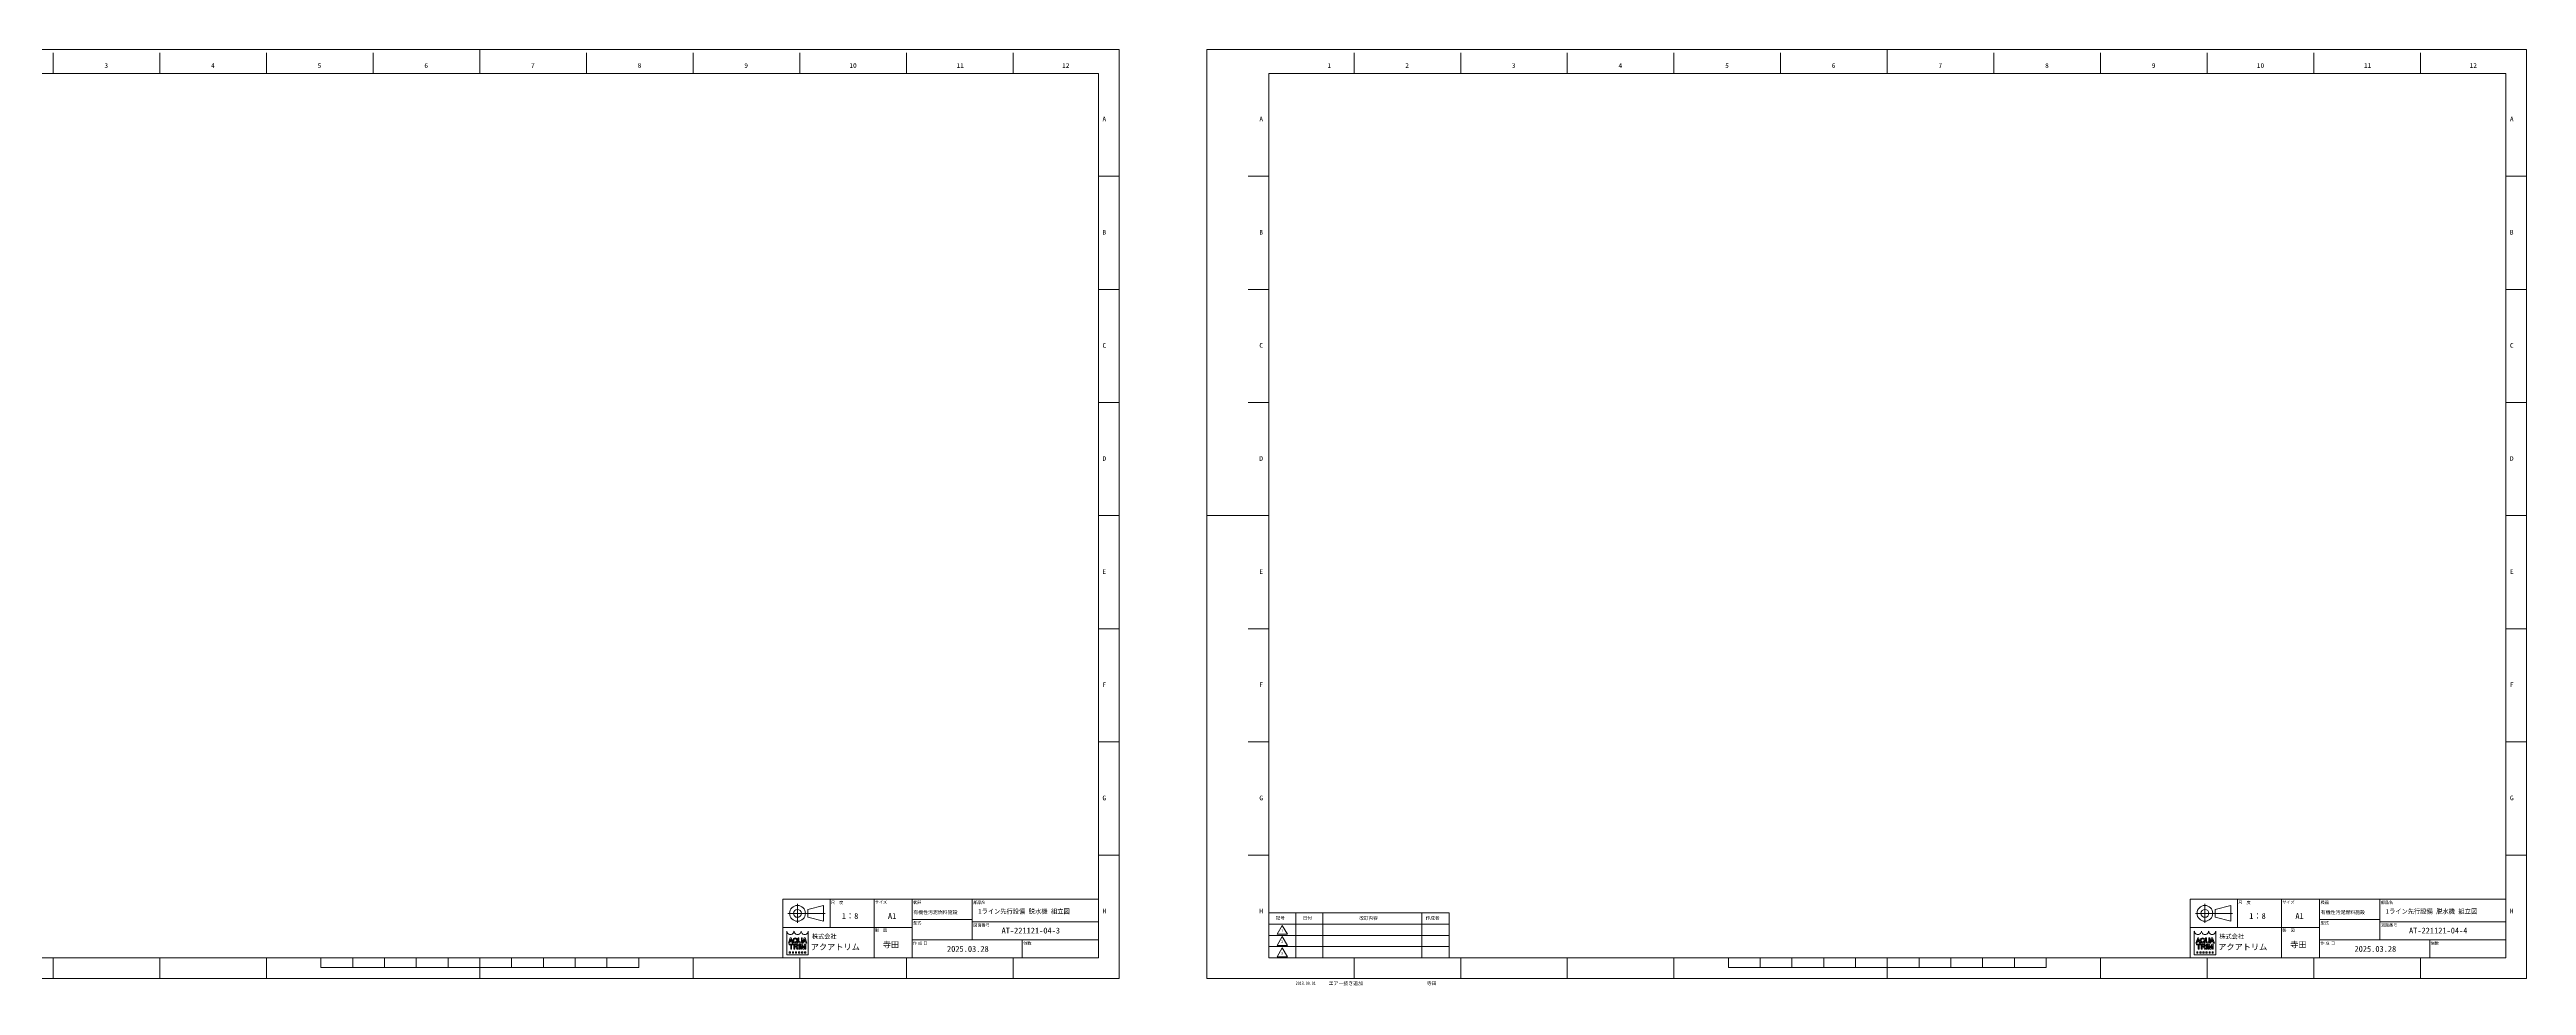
# Model space of a CAD drawing. Units: millimetres at full size. Extents: x -32787 to 32787, y -11878 to 14562.
# Drawn here: x -11922 to 514, y -11446 to -6748 of the extents above; entities that cross this region are included whole.
import ezdxf
from ezdxf.enums import TextEntityAlignment as Align

# ---------------------------------------------------------------- set-up
doc = ezdxf.new("R2010")
doc.units = ezdxf.units.MM
doc.header["$LTSCALE"] = 9.6
doc.layers.add('0-0_90_FRAME', color=2, linetype='Continuous', lineweight=9)
doc.layers.add('0-1_91_BLANK', color=6, linetype='Continuous', lineweight=9)
doc.styles.add('ＭＳ ゴシック', font='')
doc.styles.add('ＭＳ Ｐゴシック', font='')
doc.styles.get('ＭＳ ゴシック').set_extended_font_data('MS Gothic')
doc.styles.get('ＭＳ Ｐゴシック').set_extended_font_data('MS PGothic')

msp = doc.modelspace()

# ---------------------------------------------------------------- linework, layer by layer
at = {"layer": '0-0_90_FRAME'}
for p, q in [((-11903.309, -6867.348), (-11903.309, -6763.653)), ((-11367.842, -6867.348), (-11367.842, -6763.653)), ((-10832.375, -6867.348), (-10832.375, -6763.653)), ((-10296.907, -6867.348), (-10296.907, -6763.653)), ((-9225.973, -6867.348), (-9225.973, -6763.653)), ((-8690.506, -6867.348), (-8690.506, -6763.653)), ((-8155.038, -6867.348), (-8155.038, -6763.653)), ((-7619.571, -6867.348), (-7619.571, -6763.653)), ((-7084.104, -6867.348), (-7084.104, -6763.653)), ((-5372.123, -6867.348), (-5372.123, -6763.653)), ((-4836.655, -6867.348), (-4836.655, -6763.653)), ((-4301.188, -6867.348), (-4301.188, -6763.653)), ((-3765.721, -6867.348), (-3765.721, -6763.653)), ((-3230.254, -6867.348), (-3230.254, -6763.653)), ((-2159.319, -6867.348), (-2159.319, -6763.653)), ((-1623.852, -6867.348), (-1623.852, -6763.653)), ((-1088.385, -6867.348), (-1088.385, -6763.653)), ((-552.917, -6867.348), (-552.917, -6763.653)), ((-17.45, -6867.348), (-17.45, -6763.653)), ((-6552.173, -7383.63), (-6655.868, -7383.63)), ((-5800.359, -7383.63), (-5904.054, -7383.63)), ((514.481, -7383.63), (410.786, -7383.63)), ((-6552.173, -7951.608), (-6655.868, -7951.608)), ((-5800.359, -7951.608), (-5904.054, -7951.608)), ((514.481, -7951.608), (410.786, -7951.608)), ((-6552.173, -8519.586), (-6655.868, -8519.586)), ((-5800.359, -8519.586), (-5904.054, -8519.586)), ((514.481, -8519.586), (410.786, -8519.586)), ((-6552.173, -9655.541), (-6655.868, -9655.541)), ((-5800.359, -9655.541), (-5904.054, -9655.541)), ((514.481, -9655.541), (410.786, -9655.541)), ((-6552.173, -10223.519), (-6655.868, -10223.519)), ((-5800.359, -10223.519), (-5904.054, -10223.519)), ((514.481, -10223.519), (410.786, -10223.519)), ((-6552.173, -10791.497), (-6655.868, -10791.497)), ((-5800.359, -10791.497), (-5904.054, -10791.497)), ((514.481, -10791.497), (410.786, -10791.497)), ((-11903.309, -11411.011), (-11903.309, -11307.779)), ((-11367.842, -11411.011), (-11367.842, -11307.779)), ((-10832.375, -11411.011), (-10832.375, -11307.779)), ((-8690.506, -11411.011), (-8690.506, -11307.779)), ((-8212.109, -11233.231), (-8212.109, -11233.109)), ((-8212.109, -11233.231), (-8207.511, -11233.231)), ((-8208.786, -11238.355), (-8187.781, -11238.355)), ((-8208.786, -11238.355), (-8208.786, -11241.941)), ((-8208.786, -11241.941), (-8201.101, -11241.941)), ((-8207.511, -11233.231), (-8200.326, -11213.055)), ((-8207.503, -11277.386), (-8207.503, -11283.534)), ((-8205.003, -11226.478), (-8203.617, -11222.585)), ((-8205.003, -11226.478), (-8195.546, -11226.478)), ((-8203.617, -11222.585), (-8196.932, -11222.585)), ((-8202.45, -11207.616), (-8198.202, -11207.616)), ((-8200.589, -11263.971), (-8200.589, -11242.453)), ((-8200.589, -11263.971), (-8195.978, -11263.971)), ((-8196.932, -11222.585), (-8200.326, -11213.055)), ((-8188.543, -11233.109), (-8198.202, -11207.616)), ((-8195.978, -11263.971), (-8195.978, -11242.453)), ((-8195.465, -11241.941), (-8187.781, -11241.941)), ((-8192.133, -11277.386), (-8192.133, -11283.534)), ((-8189.635, -11218.887), (-8189.635, -11221.96)), ((-8188.543, -11233.231), (-8188.543, -11233.109)), ((-8187.781, -11238.355), (-8187.781, -11241.941)), ((-8185.365, -11219.188), (-8185.365, -11221.647)), ((-8184.861, -11238.355), (-8184.861, -11263.971)), ((-8184.861, -11238.355), (-8173.077, -11238.355)), ((-8180.25, -11241.941), (-8172.462, -11241.941)), ((-8180.096, -11251.832), (-8180.096, -11248.245)), ((-8180.096, -11248.245), (-8172.462, -11248.245)), ((-8180.096, -11251.832), (-8175.065, -11251.832)), ((-8176.859, -11226.44), (-8174.589, -11224.03)), ((-8176.859, -11226.44), (-8174.767, -11228.476)), ((-8176.764, -11277.386), (-8176.764, -11283.534)), ((-8174.589, -11224.03), (-8165.101, -11231.849)), ((-8173.164, -11253.116), (-8169.264, -11263.971)), ((-8171.855, -11226.163), (-8168.553, -11228.883)), ((-8171.628, -11231.531), (-8168.066, -11234.998)), ((-8170.338, -11219.188), (-8170.338, -11221.647)), ((-8169.264, -11263.971), (-8164.295, -11263.971)), ((-8168.709, -11252.956), (-8164.295, -11263.766)), ((-8168.066, -11234.998), (-8165.101, -11231.849)), ((-8166.069, -11218.887), (-8166.069, -11221.96)), ((-8164.295, -11263.766), (-8164.295, -11263.971)), ((-8163.7, -11222.887), (-8163.7, -11207.616)), ((-8159.089, -11207.616), (-8163.7, -11207.616)), ((-8161.394, -11277.386), (-8161.394, -11283.534)), ((-8160.41, -11238.355), (-8154.774, -11238.355)), ((-8160.41, -11238.355), (-8160.41, -11241.941)), ((-8160.41, -11263.971), (-8160.41, -11260.384)), ((-8159.898, -11259.872), (-8159.898, -11242.453)), ((-8159.089, -11221.96), (-8159.089, -11207.616)), ((-8155.287, -11259.872), (-8155.287, -11242.453)), ((-8155.038, -11411.011), (-8155.038, -11307.779)), ((-8154.774, -11238.355), (-8154.774, -11241.941)), ((-8152.173, -11233.231), (-8153.71, -11233.231)), ((-8150.159, -11238.355), (-8143.468, -11238.355)), ((-8146.024, -11277.386), (-8146.024, -11283.534)), ((-8139.656, -11263.971), (-8145.552, -11246.039)), ((-8137.351, -11256.959), (-8143.468, -11238.355)), ((-8142.443, -11233.231), (-8142.443, -11233.109)), ((-8142.443, -11233.231), (-8137.844, -11233.231)), ((-8142.183, -11222.887), (-8142.183, -11207.616)), ((-8139.656, -11263.971), (-8135.045, -11263.971)), ((-8137.844, -11233.231), (-8130.659, -11213.055)), ((-8137.351, -11256.959), (-8131.233, -11238.355)), ((-8135.337, -11226.478), (-8133.95, -11222.585)), ((-8135.337, -11226.478), (-8125.879, -11226.478)), ((-8135.045, -11263.971), (-8129.149, -11246.039)), ((-8133.95, -11222.585), (-8127.266, -11222.585)), ((-8132.783, -11207.616), (-8128.535, -11207.616)), ((-8124.538, -11238.355), (-8131.233, -11238.355)), ((-8127.266, -11222.585), (-8130.659, -11213.055)), ((-8118.876, -11233.109), (-8128.535, -11207.616)), ((-8124.507, -11277.386), (-8124.507, -11283.534)), ((-8118.876, -11233.231), (-8118.876, -11233.109)), ((-7619.571, -11411.011), (-7619.571, -11307.779)), ((-7084.104, -11411.011), (-7084.104, -11307.779)), ((-5372.123, -11411.011), (-5372.123, -11307.779)), ((-4836.655, -11411.011), (-4836.655, -11307.779)), ((-4301.188, -11411.011), (-4301.188, -11307.779)), ((-3765.721, -11411.011), (-3765.721, -11307.779)), ((-1623.852, -11411.011), (-1623.852, -11307.779)), ((-1145.455, -11233.231), (-1145.455, -11233.109)), ((-1145.455, -11233.231), (-1140.857, -11233.231)), ((-1142.132, -11238.355), (-1121.127, -11238.355)), ((-1142.132, -11238.355), (-1142.132, -11241.941)), ((-1142.132, -11241.941), (-1134.447, -11241.941)), ((-1140.857, -11233.231), (-1133.672, -11213.055)), ((-1140.849, -11277.386), (-1140.849, -11283.534)), ((-1138.35, -11226.478), (-1136.963, -11222.585)), ((-1138.35, -11226.478), (-1128.892, -11226.478)), ((-1136.963, -11222.585), (-1130.279, -11222.585)), ((-1135.796, -11207.616), (-1131.548, -11207.616)), ((-1133.935, -11263.971), (-1133.935, -11242.453)), ((-1133.935, -11263.971), (-1129.324, -11263.971)), ((-1130.279, -11222.585), (-1133.672, -11213.055)), ((-1129.324, -11263.971), (-1129.324, -11242.453)), ((-1126.487, -11233.231), (-1128.892, -11226.478)), ((-1128.812, -11241.941), (-1121.127, -11241.941)), ((-1121.889, -11233.231), (-1126.487, -11233.231)), ((-1125.479, -11277.386), (-1125.479, -11283.534)), ((-1122.981, -11218.887), (-1122.981, -11221.96)), ((-1121.127, -11238.355), (-1121.127, -11241.941)), ((-1118.712, -11219.188), (-1118.712, -11221.647)), ((-1118.207, -11238.355), (-1118.207, -11263.971)), ((-1118.207, -11238.355), (-1106.423, -11238.355)), ((-1118.207, -11263.971), (-1113.596, -11263.971)), ((-1113.442, -11248.245), (-1105.809, -11248.245)), ((-1113.442, -11251.832), (-1113.442, -11248.245)), ((-1113.442, -11251.832), (-1108.411, -11251.832)), ((-1110.205, -11226.44), (-1107.936, -11224.03)), ((-1110.205, -11226.44), (-1108.113, -11228.476)), ((-1110.11, -11277.386), (-1110.11, -11283.534)), ((-1107.936, -11224.03), (-1098.447, -11231.849)), ((-1106.51, -11253.116), (-1102.611, -11263.971)), ((-1105.201, -11226.163), (-1101.899, -11228.883)), ((-1104.974, -11231.531), (-1101.412, -11234.998)), ((-1103.684, -11219.188), (-1103.684, -11221.647)), ((-1102.611, -11263.971), (-1097.641, -11263.971)), ((-1102.055, -11252.956), (-1097.641, -11263.766)), ((-1101.412, -11234.998), (-1098.447, -11231.849)), ((-1099.415, -11218.887), (-1099.415, -11221.96)), ((-1097.641, -11263.766), (-1097.641, -11263.971)), ((-1097.046, -11222.887), (-1097.046, -11207.616)), ((-1092.436, -11207.616), (-1097.046, -11207.616)), ((-1094.74, -11277.386), (-1094.74, -11283.534)), ((-1093.756, -11238.355), (-1088.121, -11238.355)), ((-1093.756, -11238.355), (-1093.756, -11241.941)), ((-1093.756, -11263.971), (-1093.756, -11260.384)), ((-1093.756, -11263.971), (-1088.121, -11263.971)), ((-1093.244, -11259.872), (-1093.244, -11242.453)), ((-1092.436, -11221.96), (-1092.436, -11207.616)), ((-1088.633, -11259.872), (-1088.633, -11242.453)), ((-1088.385, -11411.011), (-1088.385, -11307.779)), ((-1088.121, -11238.355), (-1088.121, -11241.941)), ((-1088.121, -11263.971), (-1088.121, -11260.384)), ((-1085.519, -11233.231), (-1087.056, -11233.231)), ((-1083.505, -11238.355), (-1083.505, -11263.971)), ((-1083.505, -11238.355), (-1076.814, -11238.355)), ((-1083.505, -11263.971), (-1078.894, -11263.971)), ((-1079.371, -11277.386), (-1079.371, -11283.534)), ((-1078.894, -11263.971), (-1078.898, -11246.039)), ((-1073.002, -11263.971), (-1078.898, -11246.039)), ((-1070.697, -11256.959), (-1076.814, -11238.355)), ((-1075.789, -11233.109), (-1066.129, -11207.616)), ((-1075.789, -11233.231), (-1075.789, -11233.109)), ((-1075.789, -11233.231), (-1075.789, -11233.109)), ((-1075.789, -11233.231), (-1071.19, -11233.231)), ((-1075.529, -11222.887), (-1075.529, -11207.616)), ((-1073.002, -11263.971), (-1068.391, -11263.971)), ((-1071.19, -11233.231), (-1064.005, -11213.055)), ((-1070.697, -11256.959), (-1064.579, -11238.355)), ((-1068.683, -11226.478), (-1067.296, -11222.585)), ((-1068.683, -11226.478), (-1059.226, -11226.478)), ((-1068.391, -11263.971), (-1062.495, -11246.039)), ((-1066.129, -11207.616), (-1061.882, -11207.616)), ((-1057.885, -11238.355), (-1064.579, -11238.355)), ((-1052.222, -11233.109), (-1061.882, -11207.616)), ((-1056.821, -11233.231), (-1059.226, -11226.478)), ((-1057.853, -11277.386), (-1057.853, -11283.534)), ((-1052.222, -11233.231), (-1056.821, -11233.231)), ((-1052.222, -11233.231), (-1052.222, -11233.109)), ((-552.917, -11411.011), (-552.917, -11307.779)), ((-17.45, -11411.011), (-17.45, -11307.779))]:
    msp.add_line(p, q, dxfattribs=at)
at = {"layer": '0-0_90_FRAME', "color": 6}
for p, q in [((-9761.44, -6747.653), (-9761.44, -6867.348)), ((-2694.786, -6747.653), (-2694.786, -6867.348)), ((-6552.173, -9087.564), (-6655.868, -9087.564)), ((-6111.126, -9087.564), (-5800.359, -9087.564)), ((514.481, -9087.564), (410.786, -9087.564)), ((-10559.097, -11355.639), (-10559.097, -11307.779)), ((-10399.566, -11355.639), (-10399.566, -11307.779)), ((-10240.034, -11355.639), (-10240.034, -11307.779)), ((-10080.503, -11355.639), (-10080.503, -11307.779)), ((-9920.972, -11355.639), (-9920.972, -11307.779)), ((-9761.44, -11411.011), (-9761.44, -11307.779)), ((-9601.909, -11355.639), (-9601.909, -11307.779)), ((-9442.377, -11355.639), (-9442.377, -11307.779)), ((-9282.846, -11355.639), (-9282.846, -11307.779)), ((-9123.314, -11355.639), (-9123.314, -11307.779)), ((-8963.783, -11355.639), (-8963.783, -11307.779)), ((-3492.444, -11355.639), (-3492.444, -11307.779)), ((-3332.912, -11355.639), (-3332.912, -11307.779)), ((-3173.381, -11355.639), (-3173.381, -11307.779)), ((-3013.849, -11355.639), (-3013.849, -11307.779)), ((-2854.318, -11355.639), (-2854.318, -11307.779)), ((-2694.786, -11411.011), (-2694.786, -11307.779)), ((-2535.255, -11355.639), (-2535.255, -11307.779)), ((-2375.724, -11355.639), (-2375.724, -11307.779)), ((-2216.192, -11355.639), (-2216.192, -11307.779)), ((-2056.661, -11355.639), (-2056.661, -11307.779)), ((-1897.129, -11355.639), (-1897.129, -11307.779)), ((-10559.097, -11355.639), (-8963.783, -11355.639)), ((-3492.444, -11355.639), (-1897.129, -11355.639))]:
    msp.add_line(p, q, dxfattribs=at)
at = {"layer": '0-0_90_FRAME', "color": 134}
for p, q in [((-8166.608, -11131.842), (-8166.608, -11036.802)), ((-8002.268, -11155.036), (-8002.268, -11013.608)), ((-7781.64, -11307.779), (-7781.64, -11013.608)), ((-7591.011, -11307.779), (-7591.011, -11013.608)), ((-7288.916, -11013.608), (-7288.916, -11217.265)), ((-1099.954, -11131.842), (-1099.954, -11036.802)), ((-935.614, -11155.036), (-935.614, -11013.608)), ((-714.986, -11307.779), (-714.986, -11013.608)), ((-524.357, -11307.779), (-524.357, -11013.608)), ((-222.262, -11013.608), (-222.262, -11217.265)), ((-7591.011, -11155.036), (-8239.868, -11155.036)), ((-8214.128, -11084.322), (-8028.008, -11084.322)), ((-7591.011, -11115.436), (-7288.916, -11115.436)), ((-7288.916, -11126.751), (-6655.868, -11126.751)), ((-5800.359, -11138.065), (-4895.216, -11138.065)), ((-5664.587, -11307.779), (-5664.587, -11081.493)), ((-5528.816, -11307.779), (-5528.816, -11081.493)), ((-5030.987, -11307.779), (-5030.987, -11081.493)), ((-524.357, -11155.036), (-1173.214, -11155.036)), ((-1147.474, -11084.322), (-961.354, -11084.322)), ((-524.357, -11115.436), (-222.262, -11115.436)), ((-222.262, -11126.751), (410.786, -11126.751)), ((-7591.011, -11217.265), (-6655.868, -11217.265)), ((-7037.925, -11217.265), (-7037.925, -11307.779)), ((-5800.359, -11194.636), (-4895.216, -11194.636)), ((-5800.359, -11251.208), (-4895.216, -11251.208)), ((-524.357, -11217.265), (410.786, -11217.265)), ((28.729, -11217.265), (28.729, -11307.779))]:
    msp.add_line(p, q, dxfattribs=at)
at = {"layer": '0-0_90_FRAME', "color": 6}
for points in [[(-12867.012, -11307.779), (-6655.868, -11307.779), (-6655.868, -6867.348), (-12867.012, -6867.348)], [(-5800.359, -11307.779), (410.786, -11307.779), (410.786, -6867.348), (-5800.359, -6867.348)]]:
    msp.add_lwpolyline(points, close=True, dxfattribs=at)
at = {"layer": '0-0_90_FRAME', "color": 134}
for points in [[(-8239.868, -11307.779), (-6655.868, -11307.779), (-6655.868, -11013.608), (-8239.868, -11013.608)], [(-8115.128, -11064.522), (-8035.928, -11044.722), (-8035.928, -11123.922), (-8115.128, -11104.122)], [(-1173.214, -11307.779), (410.786, -11307.779), (410.786, -11013.608), (-1173.214, -11013.608)], [(-1048.474, -11064.522), (-969.274, -11044.722), (-969.274, -11123.922), (-1048.474, -11104.122)], [(-5800.359, -11307.779), (-4895.216, -11307.779), (-4895.216, -11081.493), (-5800.359, -11081.493)], [(-5757.93, -11188.628), (-5732.473, -11144.535), (-5707.016, -11188.628)], [(-5757.93, -11245.199), (-5732.473, -11201.106), (-5707.016, -11245.199)], [(-5757.93, -11301.771), (-5732.473, -11257.678), (-5707.016, -11301.771)]]:
    msp.add_lwpolyline(points, close=True, dxfattribs=at)
at = {"layer": '0-0_90_FRAME'}
for points in [[(-8112.211, -11174.41), (-8112.211, -11292.756), (-8219.798, -11292.756), (-8219.798, -11174.41)], [(-1045.558, -11174.41), (-1045.558, -11292.756), (-1153.144, -11292.756), (-1153.144, -11174.41)], [(-8212.109, -11233.231), (-8212.109, -11233.109), (-8202.45, -11207.616)], [(-8207.503, -11277.386), (-8201.355, -11277.386), (-8201.355, -11283.534), (-8207.503, -11283.534)], [(-8188.543, -11233.231), (-8193.141, -11233.231), (-8195.546, -11226.478)], [(-8192.133, -11277.386), (-8185.985, -11277.386), (-8185.985, -11283.534), (-8192.133, -11283.534)], [(-8184.861, -11263.971), (-8180.25, -11263.971), (-8180.25, -11241.941)], [(-8176.764, -11277.386), (-8170.616, -11277.386), (-8170.616, -11283.534), (-8176.764, -11283.534)], [(-8161.394, -11277.386), (-8155.246, -11277.386), (-8155.246, -11283.534), (-8161.394, -11283.534)], [(-8160.41, -11263.971), (-8154.774, -11263.971), (-8154.774, -11260.384)], [(-8150.159, -11238.355), (-8150.159, -11263.971), (-8145.548, -11263.971), (-8145.552, -11246.039)], [(-8146.794, -11221.96), (-8146.794, -11207.616), (-8142.183, -11207.616)], [(-8146.024, -11277.386), (-8139.877, -11277.386), (-8139.877, -11283.534), (-8146.024, -11283.534)], [(-8142.443, -11233.231), (-8142.443, -11233.109), (-8132.783, -11207.616)], [(-8124.507, -11277.386), (-8130.655, -11277.386), (-8130.655, -11283.534), (-8124.507, -11283.534)], [(-8129.149, -11246.039), (-8129.149, -11263.971), (-8124.538, -11263.971), (-8124.538, -11238.355)], [(-8118.876, -11233.231), (-8123.475, -11233.231), (-8125.879, -11226.478)], [(-1145.455, -11233.231), (-1145.455, -11233.109), (-1135.796, -11207.616)], [(-1140.849, -11277.386), (-1134.701, -11277.386), (-1134.701, -11283.534), (-1140.849, -11283.534)], [(-1121.889, -11233.231), (-1121.889, -11233.109), (-1131.548, -11207.616)], [(-1125.479, -11277.386), (-1119.331, -11277.386), (-1119.331, -11283.534), (-1125.479, -11283.534)], [(-1113.596, -11263.971), (-1113.596, -11241.941), (-1105.809, -11241.941)], [(-1110.11, -11277.386), (-1103.962, -11277.386), (-1103.962, -11283.534), (-1110.11, -11283.534)], [(-1094.74, -11277.386), (-1088.592, -11277.386), (-1088.592, -11283.534), (-1094.74, -11283.534)], [(-1080.14, -11221.96), (-1080.14, -11207.616), (-1075.529, -11207.616)], [(-1079.371, -11277.386), (-1073.223, -11277.386), (-1073.223, -11283.534), (-1079.371, -11283.534)], [(-1067.296, -11222.585), (-1060.612, -11222.585), (-1064.005, -11213.055)], [(-1057.853, -11277.386), (-1064.001, -11277.386), (-1064.001, -11283.534), (-1057.853, -11283.534)], [(-1062.495, -11246.039), (-1062.495, -11263.971), (-1057.885, -11263.971), (-1057.885, -11238.355)]]:
    msp.add_lwpolyline(points, dxfattribs=at)
at = {"layer": '0-0_90_FRAME', "color": 134}
for centre, radius in [((-8166.608, -11084.322), 39.6), ((-8166.608, -11084.322), 19.8), ((-1099.954, -11084.322), 39.6), ((-1099.954, -11084.322), 19.8)]:
    msp.add_circle(centre, radius, dxfattribs=at)
at = {"layer": '0-0_90_FRAME'}
for centre, radius, start, end in [((-8219.798, -11174.922), 0.512, 0, 90), ((-8183.936, -11174.922), 0.512, 0, 180), ((-8183.936, -11174.922), 0.512, 0, 90), ((-8148.074, -11174.922), 0.512, 0, 180), ((-8112.211, -11174.922), 0.512, 90, 180), ((-1153.144, -11174.922), 0.512, 0, 90), ((-1117.282, -11174.922), 0.512, 0, 180), ((-1117.282, -11174.922), 0.512, 0, 90), ((-1081.42, -11174.922), 0.512, 0, 180), ((-1045.558, -11174.922), 0.512, 90, 180), ((-8201.101, -11242.453), 0.512, 0, 90), ((-8195.465, -11242.453), 0.512, 90, 180), ((-8175.065, -11253.881), 2.049, 21.9283, 90), ((-8172.572, -11245.093), 3.154, 271.99706, 88.00294), ((-8171.809, -11254.225), 3.35, 22.27295, 58.55311), ((-8152.87, -11222.424), 10.84, 182.45003, 265.55526), ((-8160.41, -11242.453), 0.512, 0, 90), ((-8160.41, -11259.872), 0.512, 270, 0), ((-8149.944, -11222.08), 9.147, 179.25279, 218.96457), ((-8152.942, -11220.362), 8.528, 241.15773, 298.84227), ((-8154.774, -11242.453), 0.512, 90, 180), ((-8154.774, -11259.872), 0.512, 180, 270), ((-8153.013, -11222.424), 10.84, 274.44474, 357.54997), ((-8155.94, -11222.08), 9.147, 321.03543, 0.74721), ((-1134.447, -11242.453), 0.512, 0, 90), ((-1128.812, -11242.453), 0.512, 90, 180), ((-1108.411, -11253.881), 2.049, 21.9283, 90), ((-1105.919, -11245.093), 3.154, 271.99706, 88.00294), ((-1105.155, -11254.225), 3.35, 22.27295, 58.55311), ((-1086.216, -11222.424), 10.84, 182.45003, 265.55526), ((-1093.756, -11242.453), 0.512, 0, 90), ((-1093.756, -11259.872), 0.512, 270, 0), ((-1083.29, -11222.08), 9.147, 179.25279, 218.96457), ((-1086.288, -11220.362), 8.528, 241.15773, 298.84227), ((-1088.121, -11242.453), 0.512, 90, 180), ((-1088.121, -11259.872), 0.512, 180, 270), ((-1086.359, -11222.424), 10.84, 274.44474, 357.54997), ((-1089.286, -11222.08), 9.147, 321.03543, 0.74721)]:
    msp.add_arc(centre, radius, start, end, dxfattribs=at)
for centre, major_axis, ratio, start_param, end_param in [((-8201.867, -11174.922), (-17.419, 0), 0.882353, 6.283185307, 9.424777961), ((-8166.005, -11174.922), (-17.419, 0), 0.882353, 6.283185307, 9.424777961), ((-8130.143, -11174.922), (-17.419, 0), 0.882353, 6.283185307, 9.424777961), ((-1135.213, -11174.922), (-17.419, 0), 0.882353, 6.283185307, 9.424777961), ((-1099.351, -11174.922), (-17.419, 0), 0.882353, 6.283185307, 9.424777961), ((-1063.489, -11174.922), (-17.419, 0), 0.882353, 6.283185307, 9.424777961), ((-8177.852, -11218.887), (-11.783, 0), 0.956522, 3.141592654, 6.283185307), ((-8177.852, -11221.96), (-11.783, 0), 0.956522, 6.283185307, 8.410455863), ((-8177.852, -11219.188), (7.514, 0), 0.994718, 6.283185307, 9.424777961), ((-8177.852, -11221.659), (7.514, 0), 0.995036, 3.141592654, 5.135492593), ((-8173.077, -11245.093), (-8.27, 0), 0.81482, 1.944069453, 4.71238898), ((-8177.852, -11221.659), (7.514, 0), 0.995036, 5.636667124, 6.283185307), ((-8177.852, -11221.96), (-11.783, 0), 0.956522, 2.48020459, 3.141592654), ((-1111.198, -11218.887), (-11.783, 0), 0.956522, 3.141592654, 6.283185307), ((-1111.198, -11221.96), (-11.783, 0), 0.956522, 6.283185307, 8.410455863), ((-1111.198, -11219.188), (7.514, 0), 0.994718, 6.283185307, 9.424777961), ((-1111.198, -11221.659), (7.514, 0), 0.995036, 3.141592654, 5.135492593), ((-1106.423, -11245.093), (-8.27, 0), 0.81482, 1.944069453, 4.71238898), ((-1111.198, -11221.659), (7.514, 0), 0.995036, 5.636667124, 6.283185307), ((-1111.198, -11221.96), (-11.783, 0), 0.956522, 2.48020459, 3.141592654)]:
    msp.add_ellipse(centre, major_axis=major_axis, ratio=ratio, start_param=start_param, end_param=end_param, dxfattribs=at)
at = {"layer": '0-1_91_BLANK'}
for points in [[(-13177.78, -11411.011), (-6552.173, -11411.011), (-6552.173, -6747.653), (-13177.78, -6747.653)], [(-6111.126, -11411.011), (514.481, -11411.011), (514.481, -6747.653), (-6111.126, -6747.653)]]:
    msp.add_lwpolyline(points, close=True, dxfattribs=at)

# ---------------------------------------------------------------- texts
at = {"layer": '0-0_90_FRAME', "color": 134}
for s, height, style, p in [('3', 23.46, 'ＭＳ ゴシック', (-11646.242, -6846.694)), ('4', 23.46, 'ＭＳ ゴシック', (-11110.775, -6846.694)), ('5', 23.46, 'ＭＳ ゴシック', (-10575.308, -6846.694)), ('6', 23.46, 'ＭＳ ゴシック', (-10039.84, -6846.694)), ('7', 23.46, 'ＭＳ ゴシック', (-9504.373, -6846.694)), ('8', 23.46, 'ＭＳ ゴシック', (-8968.906, -6846.694)), ('9', 23.46, 'ＭＳ ゴシック', (-8433.439, -6846.694)), ('10', 23.46, 'ＭＳ ゴシック', (-7905.972, -6846.694)), ('11', 23.46, 'ＭＳ ゴシック', (-7367.838, -6846.694)), ('12', 23.46, 'ＭＳ ゴシック', (-6837.704, -6846.694)), ('1', 23.46, 'ＭＳ ゴシック', (-5505.445, -6846.694)), ('2', 23.46, 'ＭＳ ゴシック', (-5115.056, -6846.694)), ('3', 23.46, 'ＭＳ ゴシック', (-4579.588, -6846.694)), ('4', 23.46, 'ＭＳ ゴシック', (-4044.121, -6846.694)), ('5', 23.46, 'ＭＳ ゴシック', (-3508.654, -6846.694)), ('6', 23.46, 'ＭＳ ゴシック', (-2973.187, -6846.694)), ('7', 23.46, 'ＭＳ ゴシック', (-2437.719, -6846.694)), ('8', 23.46, 'ＭＳ ゴシック', (-1902.252, -6846.694)), ('9', 23.46, 'ＭＳ ゴシック', (-1366.785, -6846.694)), ('10', 23.46, 'ＭＳ ゴシック', (-839.318, -6846.694)), ('11', 23.46, 'ＭＳ ゴシック', (-301.184, -6846.694)), ('12', 23.46, 'ＭＳ ゴシック', (228.95, -6846.694)), ('A', 23.46, 'ＭＳ ゴシック', (-6635.254, -7115.642)), ('A', 23.46, 'ＭＳ ゴシック', (-5847.467, -7115.642)), ('A', 23.46, 'ＭＳ ゴシック', (431.4, -7115.642)), ('B', 23.46, 'ＭＳ ゴシック', (-6635.254, -7683.619)), ('B', 23.46, 'ＭＳ ゴシック', (-5847.467, -7683.619)), ('B', 23.46, 'ＭＳ ゴシック', (431.4, -7683.619)), ('C', 23.46, 'ＭＳ ゴシック', (-6635.254, -8251.597)), ('C', 23.46, 'ＭＳ ゴシック', (-5847.467, -8251.597)), ('C', 23.46, 'ＭＳ ゴシック', (431.4, -8251.597)), ('D', 23.46, 'ＭＳ ゴシック', (-6635.254, -8819.575)), ('D', 23.46, 'ＭＳ ゴシック', (-5847.467, -8819.575)), ('D', 23.46, 'ＭＳ ゴシック', (431.4, -8819.575)), ('E', 23.46, 'ＭＳ ゴシック', (-6635.254, -9387.553)), ('E', 23.46, 'ＭＳ ゴシック', (-5847.467, -9387.553)), ('E', 23.46, 'ＭＳ ゴシック', (431.4, -9387.553)), ('F', 23.46, 'ＭＳ ゴシック', (-6635.254, -9955.53)), ('F', 23.46, 'ＭＳ ゴシック', (-5847.467, -9955.53)), ('F', 23.46, 'ＭＳ ゴシック', (431.4, -9955.53)), ('G', 23.46, 'ＭＳ ゴシック', (-6635.254, -10523.508)), ('G', 23.46, 'ＭＳ ゴシック', (-5847.467, -10523.508)), ('G', 23.46, 'ＭＳ ゴシック', (431.4, -10523.508)), ('尺\u3000度', 14.66, 'ＭＳ Ｐゴシック', (-7998.68, -11041.322)), ('サイズ', 14.66, 'ＭＳ Ｐゴシック', (-7778.051, -11039.83)), ('機器', 14.66, 'ＭＳ Ｐゴシック', (-7585.574, -11040.991)), ('有機性汚泥燃料施設', 17.6, 'ＭＳ ゴシック', (-7584.92, -11092.76)), ('部品名', 14.66, 'ＭＳ Ｐゴシック', (-7283.479, -11040.991)), ('H', 23.46, 'ＭＳ ゴシック', (-6635.254, -11091.486)), ('H', 23.46, 'ＭＳ ゴシック', (-5847.467, -11091.486)), ('尺\u3000度', 14.66, 'ＭＳ Ｐゴシック', (-932.026, -11041.322)), ('サイズ', 14.66, 'ＭＳ Ｐゴシック', (-711.398, -11039.83)), ('機器', 14.66, 'ＭＳ Ｐゴシック', (-518.921, -11040.991)), ('有機性汚泥燃料施設', 17.6, 'ＭＳ ゴシック', (-518.266, -11092.76)), ('部品名', 14.66, 'ＭＳ Ｐゴシック', (-216.825, -11040.991)), ('H', 23.46, 'ＭＳ ゴシック', (431.4, -11091.486)), ('1：8', 29.33, 'ＭＳ ゴシック', (-7943.933, -11121.09)), ('製\u3000図', 14.66, 'ＭＳ Ｐゴシック', (-7778.051, -11181.258)), ('A1', 29.33, 'ＭＳ ゴシック', (-7712.315, -11121.09)), ('型式', 14.66, 'ＭＳ Ｐゴシック', (-7585.574, -11143.82)), ('図面番号', 14.66, 'ＭＳ Ｐゴシック', (-7283.479, -11155.134)), ('AT-221121-04-3', 29.33, 'ＭＳ ゴシック', (-7141.757, -11193.982)), ('記号', 16.59, 'ＭＳ Ｐゴシック', (-5765.387, -11121.093)), ('1', 12.44, 'ＭＳ ゴシック', (-5737.986, -11180.407)), ('日付', 16.59, 'ＭＳ Ｐゴシック', (-5629.616, -11121.093)), ('改訂内容', 16.59, 'ＭＳ Ｐゴシック', (-5345.73, -11121.479)), ('作成者', 16.59, 'ＭＳ Ｐゴシック', (-5012.473, -11121.093)), ('1：8', 29.33, 'ＭＳ ゴシック', (-877.28, -11121.09)), ('製\u3000図', 14.66, 'ＭＳ Ｐゴシック', (-711.397, -11181.258)), ('A1', 29.33, 'ＭＳ ゴシック', (-645.661, -11121.09)), ('型式', 14.66, 'ＭＳ Ｐゴシック', (-518.921, -11143.82)), ('図面番号', 14.66, 'ＭＳ Ｐゴシック', (-216.825, -11155.134)), ('AT-221121-04-4', 29.33, 'ＭＳ ゴシック', (-75.104, -11193.982)), ('寺田', 29.33, 'ＭＳ ゴシック', (-7738.305, -11264.535)), ('作 成 日', 14.66, 'ＭＳ Ｐゴシック', (-7586.955, -11245.409)), ('2025.03.28', 29.33, 'ＭＳ ゴシック', (-7415.668, -11286.052)), ('個数', 14.66, 'ＭＳ Ｐゴシック', (-7033.175, -11245.962)), ('3', 12.44, 'ＭＳ ゴシック', (-5737.986, -11293.55)), ('2', 12.44, 'ＭＳ ゴシック', (-5737.986, -11236.979)), ('寺田', 29.33, 'ＭＳ ゴシック', (-671.651, -11264.535)), ('作 成 日', 14.66, 'ＭＳ Ｐゴシック', (-520.301, -11245.409)), ('2025.03.28', 29.33, 'ＭＳ ゴシック', (-349.015, -11286.052)), ('個数', 14.66, 'ＭＳ Ｐゴシック', (33.478, -11245.962))]:
    msp.add_text(s, height=height, dxfattribs=dict(at, style=style)).set_placement(p, align=Align.BOTTOM_LEFT)
at = {"layer": '0-0_90_FRAME', "color": 134, "style": 'ＭＳ ゴシック', "width": 0.95}
for p in [(-7259.812, -11092.76), (-193.159, -11092.76)]:
    msp.add_text('1ライン先行設備 脱水機 組立図', height=23.46, dxfattribs=at).set_placement(p, align=Align.BOTTOM_LEFT)
at = {"layer": '0-0_90_FRAME', "style": 'ＭＳ ゴシック'}
for s, height, p in [('株式会社', 22.17, (-8094.336, -11217.908)), ('株式会社', 22.17, (-1027.682, -11217.908)), ('アクアトリム', 29.33, (-8099.906, -11276.65)), ('アクアトリム', 29.33, (-1033.252, -11276.65))]:
    msp.add_text(s, height=height, dxfattribs=at).set_placement(p, align=Align.BOTTOM_LEFT)
at = {"layer": '0-0_90_FRAME', "color": 3, "style": 'ＭＳ ゴシック', "width": 0.7}
msp.add_text('2013.09.01', height=17.6, dxfattribs=at).set_placement((-5665.12, -11449.409), align=Align.BOTTOM_LEFT)
at = {"layer": '0-0_90_FRAME', "color": 3, "style": 'ＭＳ ゴシック'}
for s, p in [('エアー抜き追加', (-5499.671, -11449.409)), ('寺田', (-5007.189, -11449.409))]:
    msp.add_text(s, height=17.6, dxfattribs=at).set_placement(p, align=Align.BOTTOM_LEFT)

doc.saveas('drawing.dxf')
